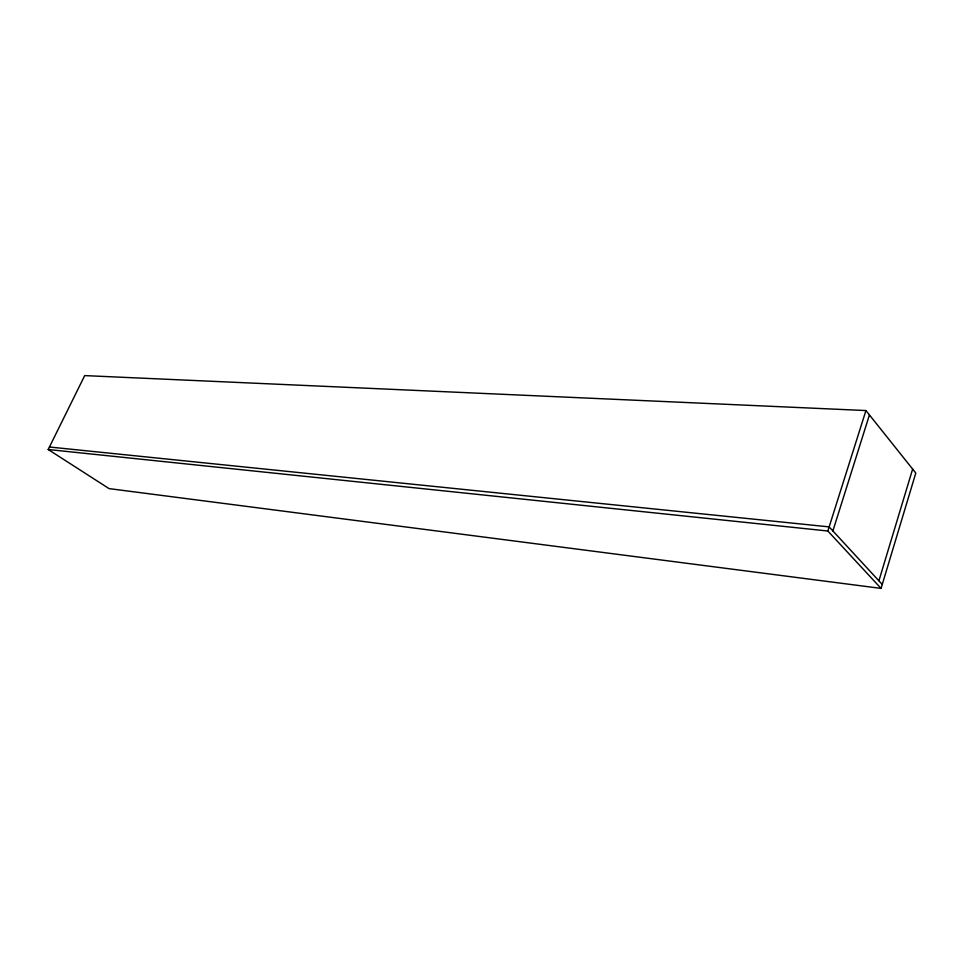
<?xml version="1.0" encoding="UTF-8"?>
<svg xmlns="http://www.w3.org/2000/svg" width="964" height="964" viewBox="0 0 964 964"><rect width="100%" height="100%" fill="white"/><g stroke="black" fill="none" stroke-linecap="round" stroke-linejoin="round"><path stroke-width="1.45" d="M881.072 588.402L915.8 473.035L865.937 410.556L84.712 375.599L48.2 449.513L109.077 488.615L881.072 588.402L827.847 531.007L48.2 449.513M878.903 580.822L912.643 469.07M827.847 531.007L865.937 410.556M832.884 530.935L869.432 414.942M49.441 447.007L829.148 526.886L882.265 584.461"/></g></svg>
